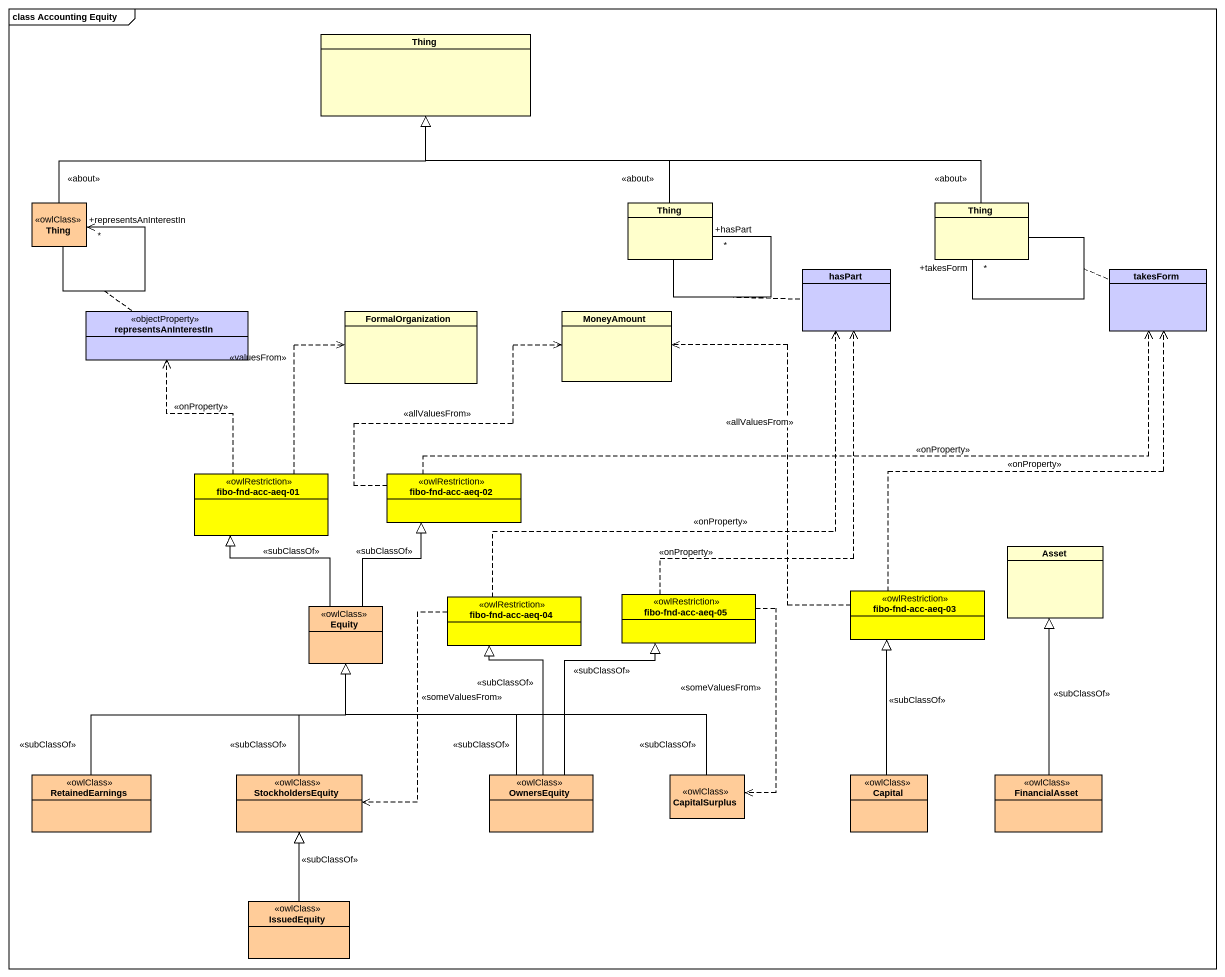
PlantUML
@startuml
mainframe class Accounting Equity
hide circle
hide empty members
class Thing #FFFFCC
class "Thing" as Thing_2 <<owlClass>> #FFCC99
class "Thing" as Thing_3 #FFFFCC
class "Thing" as Thing_4 #FFFFCC
class hasPart #CCCCFF
class takesForm #CCCCFF
class representsAnInterestIn <<objectProperty>> #CCCCFF
class FormalOrganization #FFFFCC
class MoneyAmount #FFFFCC
class "fibo-fnd-acc-aeq-01" as fibo_fnd_acc_aeq_01 <<owlRestriction>> #FFFF00
class "fibo-fnd-acc-aeq-02" as fibo_fnd_acc_aeq_02 <<owlRestriction>> #FFFF00
class Asset #FFFFCC
class Equity <<owlClass>> #FFCC99
class "fibo-fnd-acc-aeq-04" as fibo_fnd_acc_aeq_04 <<owlRestriction>> #FFFF00
class "fibo-fnd-acc-aeq-05" as fibo_fnd_acc_aeq_05 <<owlRestriction>> #FFFF00
class "fibo-fnd-acc-aeq-03" as fibo_fnd_acc_aeq_03 <<owlRestriction>> #FFFF00
class RetainedEarnings <<owlClass>> #FFCC99
class StockholdersEquity <<owlClass>> #FFCC99
class OwnersEquity <<owlClass>> #FFCC99
class CapitalSurplus <<owlClass>> #FFCC99
class Capital <<owlClass>> #FFCC99
class FinancialAsset <<owlClass>> #FFCC99
class IssuedEquity <<owlClass>> #FFCC99
Thing_2 -right-|> Thing : <<about>>
Thing_2 --> "+representsAnInterestIn\n*" Thing_2
(Thing_2, Thing_2) .. representsAnInterestIn
Thing_3 -up-|> Thing : <<about>>
Thing_3 -- "+hasPart\n*" Thing_3
(Thing_3, Thing_3) .. hasPart
Thing_4 -left-|> Thing : <<about>>
Thing_4 -- "+takesForm\n*" Thing_4
(Thing_4, Thing_4) .. takesForm
fibo_fnd_acc_aeq_01 .up.> representsAnInterestIn : <<onProperty>>
fibo_fnd_acc_aeq_01 .up.> FormalOrganization : <<valuesFrom>>
fibo_fnd_acc_aeq_02 .right.> takesForm : <<onProperty>>
fibo_fnd_acc_aeq_02 .up.> MoneyAmount : <<allValuesFrom>>
Equity -up-|> fibo_fnd_acc_aeq_01 : <<subClassOf>>
Equity -up-|> fibo_fnd_acc_aeq_02 : <<subClassOf>>
fibo_fnd_acc_aeq_04 .up.> hasPart : <<onProperty>>
fibo_fnd_acc_aeq_04 ..> StockholdersEquity : <<someValuesFrom>>
fibo_fnd_acc_aeq_05 .up.> hasPart : <<onProperty>>
fibo_fnd_acc_aeq_05 ..> CapitalSurplus : <<someValuesFrom>>
fibo_fnd_acc_aeq_03 .up.> takesForm : <<onProperty>>
fibo_fnd_acc_aeq_03 .up.> MoneyAmount : <<allValuesFrom>>
RetainedEarnings -up-|> Equity : <<subClassOf>>
StockholdersEquity -up-|> Equity : <<subClassOf>>
OwnersEquity -up-|> Equity : <<subClassOf>>
OwnersEquity -up-|> fibo_fnd_acc_aeq_04 : <<subClassOf>>
OwnersEquity -up-|> fibo_fnd_acc_aeq_05 : <<subClassOf>>
CapitalSurplus -left-|> Equity : <<subClassOf>>
Capital -up-|> fibo_fnd_acc_aeq_03 : <<subClassOf>>
FinancialAsset -up-|> Asset : <<subClassOf>>
IssuedEquity -up-|> StockholdersEquity : <<subClassOf>>
@enduml
